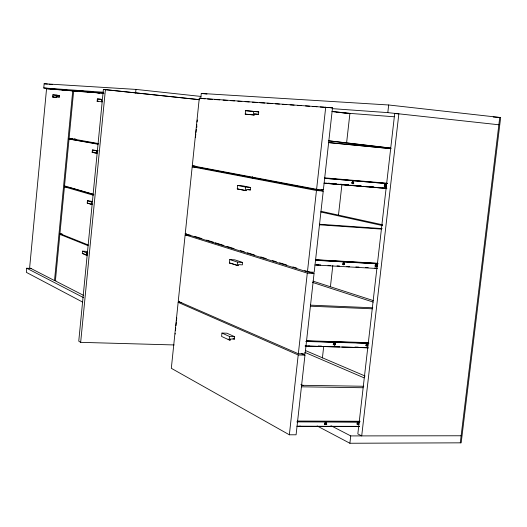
<?xml version="1.0" encoding="UTF-8"?>
<svg xmlns="http://www.w3.org/2000/svg" width="527" height="527" viewBox="0 0 527 527"><rect width="100%" height="100%" fill="white"/><g stroke="black" fill="none" stroke-linecap="round" stroke-linejoin="round"><path stroke-width="0.79" d="M175.162 333.459L175.241 334.026M195.477 137.343L195.813 133.996M31.633 268.474L26.739 268.23L26.35 272.36L82.759 302.155M67.416 90.42L43.754 87.969L44.149 83.747L135.959 89.406L200.945 96.434M68.991 90.479L76.995 91.066L46.56 88.707L29.631 267.802L54.512 280.568L55.915 280.627M59.452 97.034L56.758 96.757L56.699 97.409L52.628 97.027L52.832 94.867L59.597 95.512L59.452 97.034L56.672 96.784M53.247 97.093L53.306 96.448M56.699 97.409L56.073 97.343L56.284 95.163M54.512 280.568L72.766 90.618M62.673 234.528L59.861 234.357L55.381 280.924L83.661 295.423M88.121 244.923L59.926 233.652L64.432 186.815L68.655 187.138L93.865 194.41M93.431 194.463L64.498 186.11L69.03 139.009L98.318 143.911M97.982 143.482L69.096 138.298L73.648 90.934L103.733 93.141M87.054 254.528L86.988 255.233L86.316 255.2L82.291 253.494L82.522 251.162L86.072 251.359L87.423 251.919M92.027 203.685L91.961 204.397L91.29 204.344L87.212 203.079L87.442 200.728L92.37 201.4M97.034 152.534L96.968 153.245L92.159 152.356L92.39 149.991L98.035 150.709M97.877 100.69L97.811 101.401L97.139 101.336L97.37 98.957L101.559 99.32L101.329 101.718L102.001 101.79L102.073 101.065M96.968 153.245L92.831 152.415L92.897 151.71M86.316 255.2L86.547 252.841L82.522 251.162M91.29 204.344L91.52 201.973L87.442 200.728M96.289 153.186L96.527 150.801L92.39 149.991M199.7 99.669L103.391 89.445L78.754 341.173L80.657 342.346L174.127 344.948M80.657 342.346L105.426 89.577M135.597 93.075L135.959 89.406M181.762 302.485L178.152 302.34L171.321 368.307L289.349 434.795L296.082 434.788L304.962 355.132L301.2 353.505M304.646 270.575L314.052 273.5L305.093 353.927L298.341 353.749L178.251 301.339L185.142 234.844L190.207 235.161M185.24 233.836L192.184 166.809L197.981 167.303L323.242 191.064L314.191 272.281L307.432 271.919L185.24 233.836L186.69 233.929M192.289 165.788L199.285 98.22L332.511 107.824L323.374 189.832L316.602 189.285L192.289 165.788L195.188 166.038M175.484 330.337L175.728 327.992M175.965 325.653L176.288 322.531M176.453 320.969L176.776 317.847M195.978 132.402L196.314 129.207M196.479 127.606L196.808 124.412M197.058 122.014L197.348 119.985M196.709 127.633L196.874 126.039M200.761 98.49L201.288 93.437L388.682 104.985L500.65 117.541L461.178 442.832L349.888 443.253L317.162 425.968M221.953 333.044L221.59 336.443L229.271 340.001L230.213 340.027L230.325 338.999L234.403 339.118L234.66 336.713L226.926 333.202L221.953 333.044L229.64 336.562L234.66 336.713M229.403 262.993L229.765 259.567L234.746 259.844L242.618 262.433L242.361 264.857L238.27 264.633L238.158 265.68L229.403 262.993L230.339 263.045M237.282 188.903L237.651 185.445L242.637 185.84L250.648 187.493L250.384 189.937L246.287 189.615L246.175 190.669L237.282 188.903L246.175 190.669M258.48 114.352L254.376 113.924L254.264 114.985L245.226 114.155L245.602 110.663L258.744 111.882L258.48 114.352L254.409 113.99M229.271 340.001L229.64 336.562M237.216 265.628L237.585 262.156L229.765 259.567M245.233 190.59L245.602 187.092L237.651 185.445M245.226 114.155L253.316 114.886L253.698 111.355M252.176 178.231L252.347 176.598M289.349 434.795L298.21 354.961L178.152 302.34M298.341 353.749L307.294 273.138L185.142 234.844M307.432 271.919L316.463 190.517L192.184 166.809M316.602 189.285L325.726 107.086M322.412 357.952L323.697 346.496M330.416 286.787L332.807 265.522M338.42 215.629L341.911 184.549M346.601 142.837L349.915 113.391L332.043 111.46M349.888 443.253L350.732 435.915L331.793 426.112M331.997 108.621L387.806 112.62L388.682 104.985M394.71 113.529L357.833 433.925L361.706 435.901L398.853 113.825L394.71 113.529L396.344 113.707M359.039 426.725L359.078 426.363M368.083 348.156L368.123 347.787L305.258 346.055M386.429 188.785L386.475 188.409M460.275 442.832L499.748 117.435M331.714 426.079L330.567 426.079M309.323 345.969L308.736 345.969M300.232 426.079L299.804 426.079M350.732 435.915L461.132 435.77M296.991 426.238L359.467 426.363M297.175 426.336L358.834 426.455M297.571 421.047L360.053 421.271M297.63 421.528L359.803 421.745M296.767 421.896L359.757 422.107M324.395 424.083L326.865 424.09M357.299 424.176L358.946 424.176M301.418 385.29L363.768 386.265M301.391 386.811L363.143 387.747M298.21 354.961L304.962 355.132M318.183 345.982L321.463 346.074M336.147 346.496L339.441 346.595M354.928 347.036L358.235 347.135M305.074 345.982L321.404 346.45M323.038 346.496L339.368 346.964M341.819 347.036L358.149 347.504M359.783 347.55L367.951 347.78M306.477 340.758L368.538 342.642M306.589 341.107L368.86 342.998M306.628 341.206L315.633 341.483M321.365 341.654L333.65 342.023M339.381 342.201L350.844 342.543M356.575 342.721L368.037 343.064M305.726 341.463L368.821 343.367M333.11 344.546L335.561 344.618M365.797 345.508L367.431 345.56M310.331 306.2L372.477 308.809M178.251 301.339L179.7 301.398M310.344 305.146L372.8 307.788M307.294 273.138L314.052 273.5M86.547 252.841L87.976 252.92M82.291 253.494L82.956 253.533M237.585 262.156L242.618 262.433M339.546 346.516L338.854 346.575L339.553 346.812M342.998 264.297L344.638 264.389M374.921 266.102L377.378 266.247M318.229 264.798L320.693 264.936M328.044 265.344L330.515 265.483M337.043 265.852L339.513 265.99M346.858 266.398L349.335 266.537M355.857 266.906L358.959 267.051M365.666 267.452L368.162 267.591M374.71 267.96L377.167 268.098M314.915 264.989L377.273 268.52M315.508 259.692L377.675 263.276M315.633 259.923L377.194 263.46M315.66 260.127L377.991 263.711M315.587 260.298L377.971 263.882M59.926 233.652L62.034 233.777M493.186 116.994L500.65 117.541M207.546 99.017L212.447 99.366M214.897 99.537L219.799 99.88M223.066 100.11L227.15 100.4M230.418 100.631L234.502 100.92M237.769 101.144L241.853 101.434M245.114 101.665L249.199 101.955M252.466 102.185L257.367 102.528M259.818 102.699L264.719 103.048M267.169 103.22L272.07 103.569M275.338 103.793L279.422 104.082M282.689 104.313L286.774 104.603M290.041 104.833L294.125 105.117M297.393 105.347L301.477 105.637M305.561 105.927L309.645 106.217M312.913 106.441L316.997 106.731M320.264 106.961L324.349 107.251M326.793 107.422L332.511 107.824M319.29 224.225L382.134 228.593M319.395 224.798L381.647 229.12M43.754 87.969L103.516 92.251M50.579 88.688L51.857 88.78M76.942 90.591L100.486 93.029M87.212 203.079L91.961 204.397M52.983 89.307L46.56 88.707M54.584 89.425L60.19 89.834M61.791 89.952L67.39 90.361M80.341 91.56L92.633 92.469M94.274 92.587L100.005 93.009M101.645 93.134L103.285 93.253M336.753 112.383L338.387 112.508M341.661 112.758L394.058 116.763M64.498 186.11L65.908 186.215M245.602 187.092L250.648 187.493M316.463 190.517L323.242 191.064M328.169 183.159L329.81 183.297M333.901 183.64L336.371 183.844M340.455 184.186L342.109 184.325M347.01 184.733L348.67 184.872M352.747 185.214L355.224 185.418M359.295 185.761L360.962 185.899M365.85 186.308L367.523 186.446M371.621 186.789L374.084 186.993M378.142 187.335L380.599 187.54M384.697 187.882L386.377 188.02M325.594 183.165L329.685 183.508M331.318 183.646L336.226 184.055M337.86 184.193L341.951 184.529M344.401 184.733L348.492 185.076M350.126 185.214L355.033 185.623M356.667 185.761L361.575 186.169M363.208 186.308L367.299 186.65M369.756 186.854L373.841 187.197M375.481 187.329L380.382 187.744M382.022 187.875L386.93 188.284M324.026 183.198L386.291 188.389M324.217 183.231L386.495 188.429M258.744 111.882L245.602 110.663M324.625 177.849L387.483 183.284M324.737 178.258L387.444 183.6L324.685 178.324M352.161 183.251L353.801 183.389M384.137 185.945L385.777 186.084M59.597 95.512L52.832 94.867M92.159 152.356L92.831 152.415M96.527 150.801L97.963 150.926M69.096 138.298L72.621 138.614M52.628 97.027L56.073 97.343M97.139 101.336L102.001 101.79M328.387 142.521L390.52 148.561M328.512 142.613L391.159 148.7M349.124 266.846L347.919 266.616L349.105 266.655M253.316 114.886L254.264 114.985M97.37 98.957L100.94 99.326M102.119 93.207L103.76 93.378M80.209 90.934L99.801 93.009M102.251 93.266L103.885 93.437M73.648 90.934L77.884 91.382M69.05 90.591L72.331 90.94M74.781 91.197L77.238 91.454M199.285 98.22L205.095 98.845M103.391 89.445L199.707 99.748M44.149 83.747L47.39 84.096M49.011 84.267L52.259 84.616M201.288 93.437L206.979 94.056M332.082 111.566L345.982 113.061M387.806 112.62L498.858 124.774M326.635 183.33C329.48 183.732 323.848 183.021 326.628 183.409M328.894 140.788L390.672 148.041M328.835 140.887L390.685 148.153M74.129 138.825L75.75 139.115M69.03 139.009L97.91 144.24M321.76 189.529L323.374 189.832M247.98 189.437L250.384 189.937M321.015 211.294L382.642 224.798M320.89 212.019L382.576 225.609M64.432 186.815L93.351 195.221M194.852 236.432L201.907 238.626M206.61 240.088L213.672 242.282M215.24 242.769L223.87 245.45M227.005 246.425L234.06 248.625M240.338 250.575L244.258 251.794M247.394 252.769L254.455 254.963M260.727 256.912L266.214 258.625M272.492 260.575L276.411 261.794M279.547 262.769L286.609 264.962M292.88 266.912L296.8 268.131M312.985 281.135L373.261 300.574M312.498 282.393L373.215 302.096M231.05 263.283L238.158 265.68M59.861 234.357L88.049 245.674M83.628 253.816L86.988 255.233M305.35 350.501L365.073 376.014M304.711 352.299L364.091 377.852M233 338.479L234.403 339.118M228.119 339.059L230.213 340.027M300.864 384.473L303.091 385.54M26.739 268.23L83.694 297.709M366.528 344.184A0.935 0.79 -70.3 0 1 367.648 344.935A0.935 0.79 -70.3 0 1 366.463 345.844A0.935 0.79 -70.3 0 1 366.351 344.322M357.484 422.838A0.929 0.784 -66.7 0 1 358.538 423.174A0.929 0.784 -66.7 0 1 358.103 424.419A0.929 0.784 -66.7 0 1 357.049 424.083M357.049 423.392A0.929 0.784 -66.7 0 1 357.299 422.983M342.853 263.25A0.949 0.817 -74 0 1 344.065 263.019A0.949 0.817 -74 0 1 344.072 264.396A0.949 0.817 -74 0 1 342.853 264.389M384.881 184.621A0.942 0.804 -78.7 0 1 385.935 185.056A0.942 0.804 -78.7 0 1 385.5 186.314A0.942 0.804 -78.7 0 1 384.44 185.879M384.44 185.161A0.942 0.804 -78.7 0 1 384.697 184.76M352.359 181.868A0.955 0.823 -78.7 0 1 353.505 182.711A0.955 0.823 -78.7 0 1 352.293 183.587A0.955 0.823 -78.7 0 1 352.168 182.006M318.486 265.081L316.602 264.89L318.486 265.081M358.979 186.09L357.069 185.893L358.979 186.09M334.941 344.921A0.942 0.81 -69.6 0 0 335.126 343.314A0.942 0.81 -69.6 0 0 333.802 344.078A0.942 0.81 -69.6 0 0 334.941 344.921M367.345 345.87A0.935 0.79 -70.3 0 0 367.53 344.283A0.935 0.79 -70.3 0 0 366.232 345.04A0.935 0.79 -70.3 0 0 367.345 345.87M334.75 344.842A0.942 0.81 -69.6 0 0 334.935 343.235A0.942 0.81 -69.6 0 0 333.611 344.006A0.942 0.81 -69.6 0 0 334.75 344.842M325.943 424.433A0.942 0.797 -65.7 0 0 326.127 422.838A0.942 0.797 -65.7 0 0 324.81 423.629A0.942 0.797 -65.7 0 0 325.943 424.433M358.294 424.512A0.929 0.784 -66.7 0 0 358.479 422.937A0.929 0.784 -66.7 0 0 357.187 423.721A0.929 0.784 -66.7 0 0 358.294 424.512M325.758 424.334A0.942 0.797 -65.7 0 0 325.943 422.74A0.942 0.797 -65.7 0 0 324.625 423.537A0.942 0.797 -65.7 0 0 325.758 424.334M344.21 264.514A0.949 0.817 -74 0 0 344.019 262.92A0.949 0.817 -74 0 0 342.886 264.014A0.949 0.817 -74 0 0 344.21 264.514M376.66 266.346A0.935 0.797 -74.4 0 0 376.482 264.778A0.935 0.797 -74.4 0 0 375.369 265.852A0.935 0.797 -74.4 0 0 376.66 266.346M376.462 266.293A0.935 0.797 -74.4 0 0 376.285 264.719A0.935 0.797 -74.4 0 0 375.165 265.799A0.935 0.797 -74.4 0 0 376.462 266.293M353.38 183.475A0.955 0.823 -78.7 0 0 353.189 181.861A0.955 0.823 -78.7 0 0 352.049 182.935A0.955 0.823 -78.7 0 0 353.38 183.475M385.883 186.209A0.942 0.804 -78.7 0 0 385.705 184.615A0.942 0.804 -78.7 0 0 384.585 185.675A0.942 0.804 -78.7 0 0 385.883 186.209"/></g></svg>
